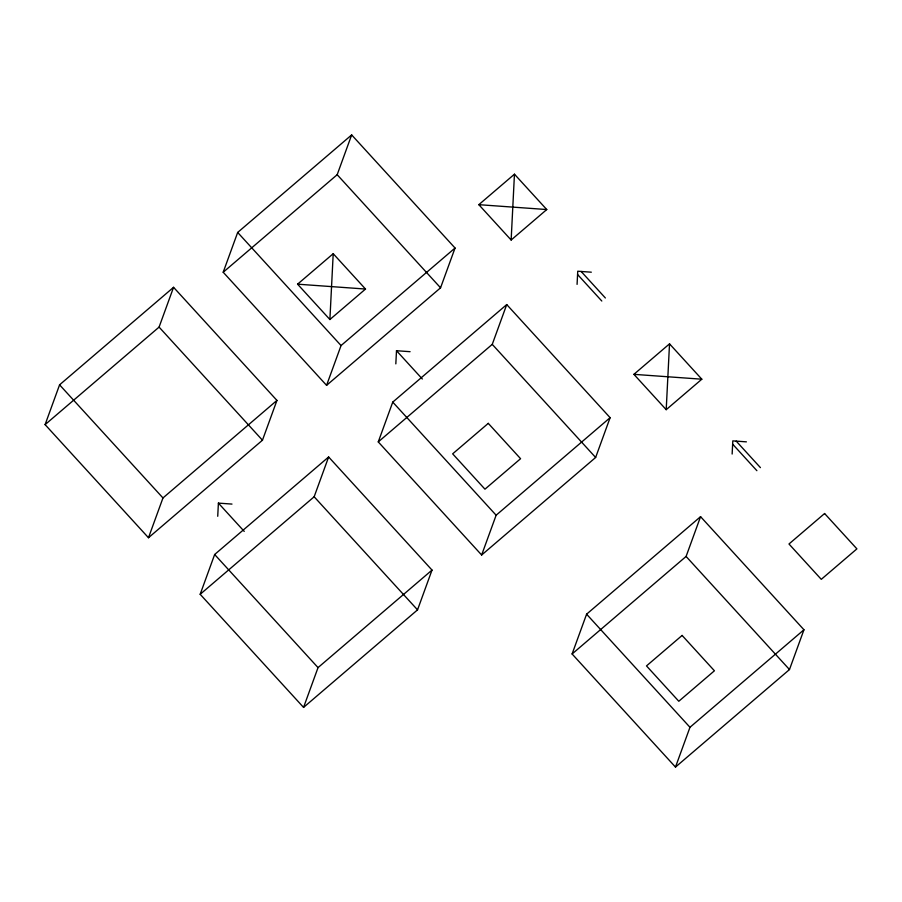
<?xml version="1.0" encoding="UTF-8"?>
<svg xmlns="http://www.w3.org/2000/svg" width="902" height="902" viewBox="0 0 902 902"><rect width="100%" height="100%" fill="white"/><g stroke="black" fill="none" stroke-linecap="round" stroke-linejoin="round"><path stroke-width="1.35" d="M217.732 516.282L218.397 503.113L231.983 504.083M329.895 319.522L333.21 253.699L297.581 284.175L329.895 319.522L365.513 289.046L333.21 253.699M395.831 363.878L396.497 350.72L410.083 351.69M511.141 240.022L514.456 174.199L478.827 204.675L511.141 240.022L546.759 209.546L514.456 174.199M577.077 284.378L577.742 271.22L591.329 272.19M666.206 409.677L669.521 343.854L633.903 374.341L666.206 409.677L701.824 379.201L669.521 343.854M732.142 454.044L732.807 440.875L746.394 441.856M45.1 424.628L59.577 384.838L173.567 287.31L276.948 400.42L262.459 440.21L148.48 537.739L45.1 424.628L159.079 327.099L173.567 287.31M223.2 272.235L237.677 232.445L351.667 134.917L455.048 248.027L440.559 287.817L326.58 385.346L223.2 272.235L337.179 174.706L351.667 134.917M148.48 537.739L162.969 497.949L276.948 400.42M200.176 594.294L214.653 554.505L328.632 456.976L432.013 570.075L417.536 609.865L303.557 707.405L200.176 594.294L314.155 496.765L328.632 456.976M326.58 385.346L341.057 345.556L455.048 248.027M378.265 441.901L392.753 402.112L506.732 304.572L610.113 417.682L595.636 457.472L481.645 555.012L378.265 441.901L492.255 344.361L506.732 304.572M303.557 707.405L318.034 667.615L432.013 570.075M481.645 555.012L496.134 515.222L610.113 417.682M572.105 653.973L586.593 614.183L700.572 516.654L803.953 629.765L789.476 669.555L675.485 767.083L572.105 653.973L686.095 556.444L700.572 516.654M675.485 767.083L689.974 727.294L803.953 629.765M478.827 204.675L546.759 209.546M297.581 284.175L365.513 289.046M633.903 374.341L701.824 379.201M581.136 271.457L605.366 297.976M736.201 441.123L760.431 467.631M577.573 274.512L601.803 301.02M732.649 444.167L756.879 470.686M337.179 174.706L440.559 287.817M492.255 344.361L595.636 457.472M686.095 556.444L789.476 669.555M396.497 350.72L422.339 378.998M237.677 232.445L341.057 345.556M392.753 402.112L496.134 515.222M586.593 614.183L689.974 727.294M159.079 327.099L262.459 440.21M314.155 496.765L417.536 609.865M218.397 503.113L244.239 531.391M59.577 384.838L162.969 497.949M214.653 554.505L318.034 667.615M488.275 423.354L452.657 453.841L484.96 489.177L520.578 458.701L488.275 423.354M682.115 635.436L646.497 665.913L678.8 701.26L714.418 670.784L682.115 635.436M824.597 513.52L788.979 543.996L821.282 579.343L856.9 548.867L824.597 513.52"/></g></svg>
